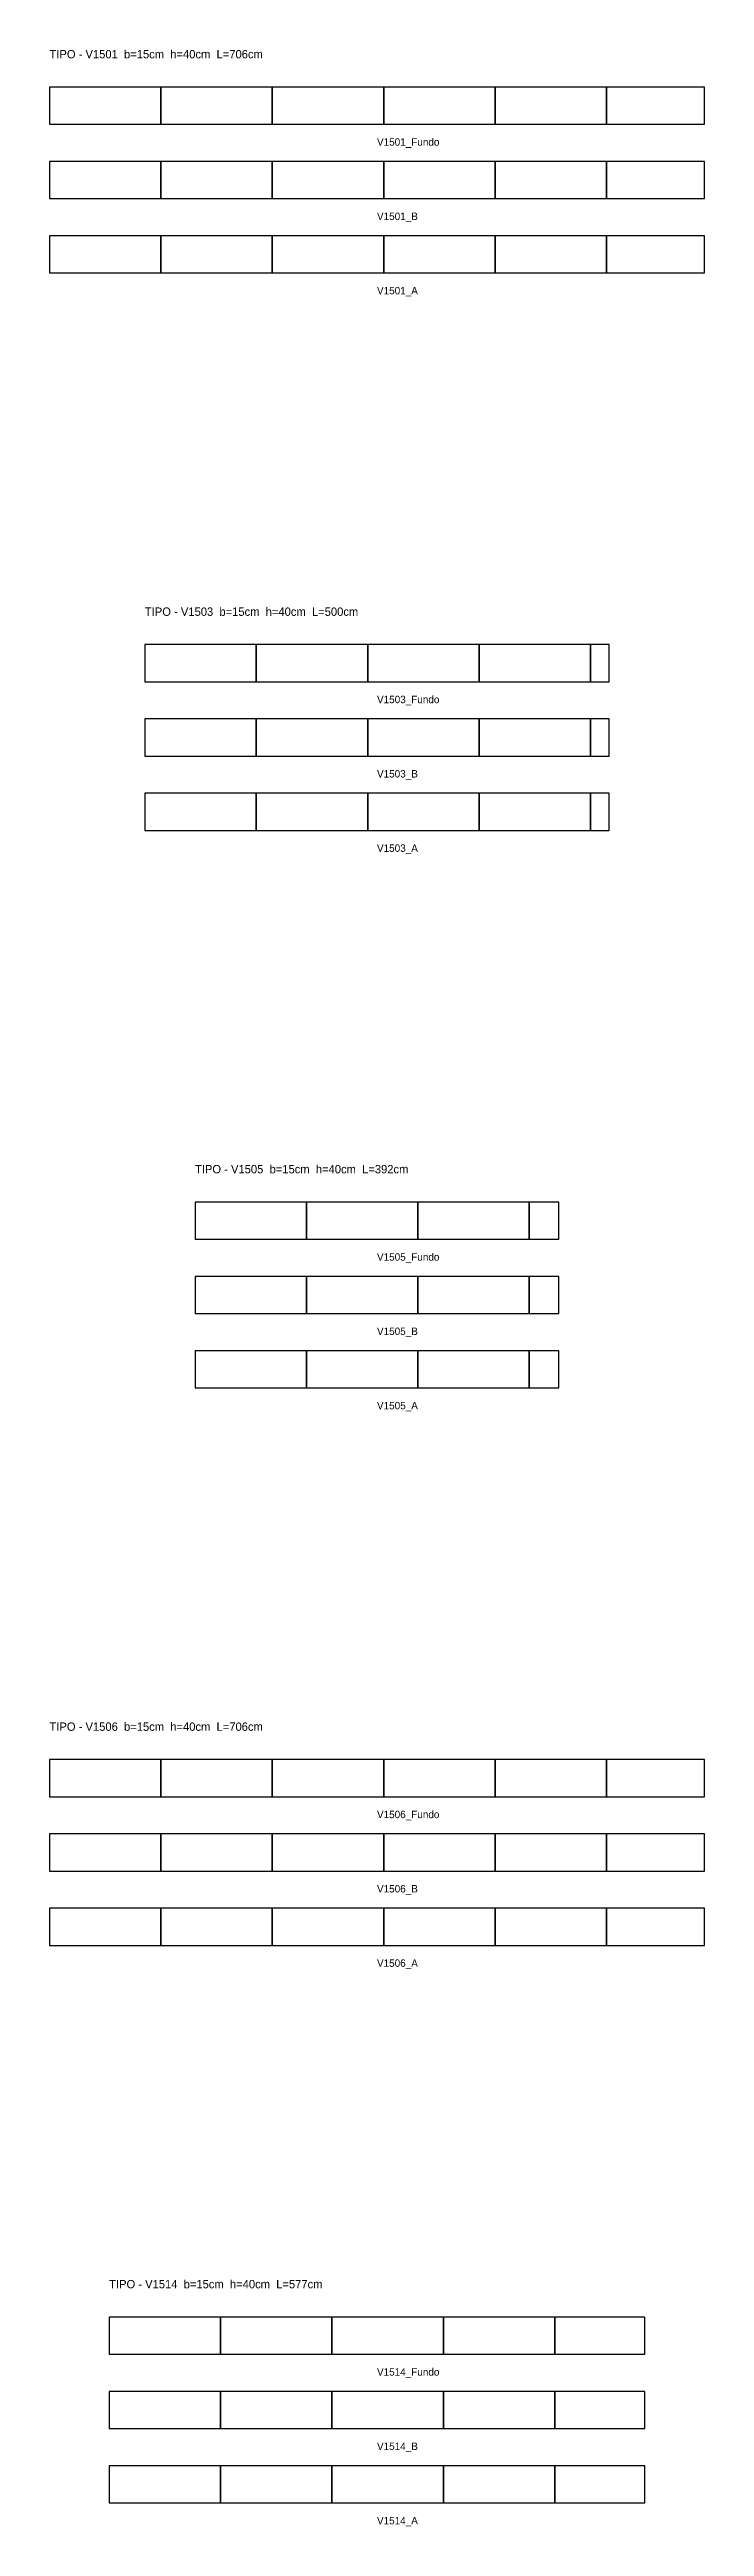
# Model space of a CAD drawing. Header units: metres. Extents: x -378 to 9631, y -10925 to 13375.
# Drawn here: x -353 to 353, y -2525 to 140 of the extents above; entities that cross this region are included whole.
import ezdxf

# ---------------------------------------------------------------- set-up
doc = ezdxf.new("R2010")
doc.units = ezdxf.units.M

msp = doc.modelspace()

# ---------------------------------------------------------------- linework, layer by layer
at = {"layer": 'Paineis'}
for points in [[(-352.75, 60), (-232.75, 60), (-232.75, 100), (-352.75, 100)], [(-232.75, 60), (-112.75, 60), (-112.75, 100), (-232.75, 100)], [(-112.75, 60), (7.25, 60), (7.25, 100), (-112.75, 100)], [(7.25, 60), (127.25, 60), (127.25, 100), (7.25, 100)], [(127.25, 60), (247.25, 60), (247.25, 100), (127.25, 100)], [(247.25, 60), (352.75, 60), (352.75, 100), (247.25, 100)], [(-352.75, -20), (-232.75, -20), (-232.75, 20), (-352.75, 20)], [(-232.75, -20), (-112.75, -20), (-112.75, 20), (-232.75, 20)], [(-112.75, -20), (7.25, -20), (7.25, 20), (-112.75, 20)], [(7.25, -20), (127.25, -20), (127.25, 20), (7.25, 20)], [(127.25, -20), (247.25, -20), (247.25, 20), (127.25, 20)], [(247.25, -20), (352.75, -20), (352.75, 20), (247.25, 20)], [(-352.75, -100), (-232.75, -100), (-232.75, -60), (-352.75, -60)], [(-232.75, -100), (-112.75, -100), (-112.75, -60), (-232.75, -60)], [(-112.75, -100), (7.25, -100), (7.25, -60), (-112.75, -60)], [(7.25, -100), (127.25, -100), (127.25, -60), (7.25, -60)], [(127.25, -100), (247.25, -100), (247.25, -60), (127.25, -60)], [(247.25, -100), (352.75, -100), (352.75, -60), (247.25, -60)], [(-250, -540), (-130, -540), (-130, -500), (-250, -500)], [(-130, -540), (-10, -540), (-10, -500), (-130, -500)], [(-10, -540), (110, -540), (110, -500), (-10, -500)], [(110, -540), (230, -540), (230, -500), (110, -500)], [(230, -540), (250, -540), (250, -500), (230, -500)], [(-250, -620), (-130, -620), (-130, -580), (-250, -580)], [(-130, -620), (-10, -620), (-10, -580), (-130, -580)], [(-10, -620), (110, -620), (110, -580), (-10, -580)], [(110, -620), (230, -620), (230, -580), (110, -580)], [(230, -620), (250, -620), (250, -580), (230, -580)], [(-250, -700), (-130, -700), (-130, -660), (-250, -660)], [(-130, -700), (-10, -700), (-10, -660), (-130, -660)], [(-10, -700), (110, -700), (110, -660), (-10, -660)], [(110, -700), (230, -700), (230, -660), (110, -660)], [(230, -700), (250, -700), (250, -660), (230, -660)], [(-196, -1140), (-76, -1140), (-76, -1100), (-196, -1100)], [(-76, -1140), (44, -1140), (44, -1100), (-76, -1100)], [(44, -1140), (164, -1140), (164, -1100), (44, -1100)], [(164, -1140), (196, -1140), (196, -1100), (164, -1100)], [(-196, -1220), (-76, -1220), (-76, -1180), (-196, -1180)], [(-76, -1220), (44, -1220), (44, -1180), (-76, -1180)], [(44, -1220), (164, -1220), (164, -1180), (44, -1180)], [(164, -1220), (196, -1220), (196, -1180), (164, -1180)], [(-196, -1300), (-76, -1300), (-76, -1260), (-196, -1260)], [(-76, -1300), (44, -1300), (44, -1260), (-76, -1260)], [(44, -1300), (164, -1300), (164, -1260), (44, -1260)], [(164, -1300), (196, -1300), (196, -1260), (164, -1260)], [(-352.75, -1740), (-232.75, -1740), (-232.75, -1700), (-352.75, -1700)], [(-232.75, -1740), (-112.75, -1740), (-112.75, -1700), (-232.75, -1700)], [(-112.75, -1740), (7.25, -1740), (7.25, -1700), (-112.75, -1700)], [(7.25, -1740), (127.25, -1740), (127.25, -1700), (7.25, -1700)], [(127.25, -1740), (247.25, -1740), (247.25, -1700), (127.25, -1700)], [(247.25, -1740), (352.75, -1740), (352.75, -1700), (247.25, -1700)], [(-352.75, -1820), (-232.75, -1820), (-232.75, -1780), (-352.75, -1780)], [(-232.75, -1820), (-112.75, -1820), (-112.75, -1780), (-232.75, -1780)], [(-112.75, -1820), (7.25, -1820), (7.25, -1780), (-112.75, -1780)], [(7.25, -1820), (127.25, -1820), (127.25, -1780), (7.25, -1780)], [(127.25, -1820), (247.25, -1820), (247.25, -1780), (127.25, -1780)], [(247.25, -1820), (352.75, -1820), (352.75, -1780), (247.25, -1780)], [(-352.75, -1900), (-232.75, -1900), (-232.75, -1860), (-352.75, -1860)], [(-232.75, -1900), (-112.75, -1900), (-112.75, -1860), (-232.75, -1860)], [(-112.75, -1900), (7.25, -1900), (7.25, -1860), (-112.75, -1860)], [(7.25, -1900), (127.25, -1900), (127.25, -1860), (7.25, -1860)], [(127.25, -1900), (247.25, -1900), (247.25, -1860), (127.25, -1860)], [(247.25, -1900), (352.75, -1900), (352.75, -1860), (247.25, -1860)], [(-288.5, -2340), (-168.5, -2340), (-168.5, -2300), (-288.5, -2300)], [(-168.5, -2340), (-48.5, -2340), (-48.5, -2300), (-168.5, -2300)], [(-48.5, -2340), (71.5, -2340), (71.5, -2300), (-48.5, -2300)], [(71.5, -2340), (191.5, -2340), (191.5, -2300), (71.5, -2300)], [(191.5, -2340), (288.5, -2340), (288.5, -2300), (191.5, -2300)], [(-288.5, -2420), (-168.5, -2420), (-168.5, -2380), (-288.5, -2380)], [(-168.5, -2420), (-48.5, -2420), (-48.5, -2380), (-168.5, -2380)], [(-48.5, -2420), (71.5, -2420), (71.5, -2380), (-48.5, -2380)], [(71.5, -2420), (191.5, -2420), (191.5, -2380), (71.5, -2380)], [(191.5, -2420), (288.5, -2420), (288.5, -2380), (191.5, -2380)], [(-288.5, -2500), (-168.5, -2500), (-168.5, -2460), (-288.5, -2460)], [(-168.5, -2500), (-48.5, -2500), (-48.5, -2460), (-168.5, -2460)], [(-48.5, -2500), (71.5, -2500), (71.5, -2460), (-48.5, -2460)], [(71.5, -2500), (191.5, -2500), (191.5, -2460), (71.5, -2460)], [(191.5, -2500), (288.5, -2500), (288.5, -2460), (191.5, -2460)]]:
    msp.add_lwpolyline(points, close=True, dxfattribs=at)

# ---------------------------------------------------------------- texts
at = {"layer": 'NOMENCLATURA', "char_height": 9, "attachment_point": 1}
for s, insert in [('TIPO - V1501  b=15cm  h=40cm  L=706cm', (-352.75, 140)), ('TIPO - V1503  b=15cm  h=40cm  L=500cm', (-250, -460)), ('TIPO - V1505  b=15cm  h=40cm  L=392cm', (-196, -1060)), ('TIPO - V1506  b=15cm  h=40cm  L=706cm', (-352.75, -1660)), ('TIPO - V1514  b=15cm  h=40cm  L=577cm', (-288.5, -2260))]:
    msp.add_mtext(s, dxfattribs=dict(at, insert=insert))
at = {"layer": 'Texto Secao', "char_height": 8, "attachment_point": 1}
for s, insert in [('V1501_Fundo', (0, 45)), ('V1501_B', (0, -35)), ('V1501_A', (0, -115)), ('V1503_Fundo', (0, -555)), ('V1503_B', (0, -635)), ('V1503_A', (0, -715)), ('V1505_Fundo', (0, -1155)), ('V1505_B', (0, -1235)), ('V1505_A', (0, -1315)), ('V1506_Fundo', (0, -1755)), ('V1506_B', (0, -1835)), ('V1506_A', (0, -1915)), ('V1514_Fundo', (0, -2355)), ('V1514_B', (0, -2435)), ('V1514_A', (0, -2515))]:
    msp.add_mtext(s, dxfattribs=dict(at, insert=insert))

doc.saveas('drawing.dxf')
